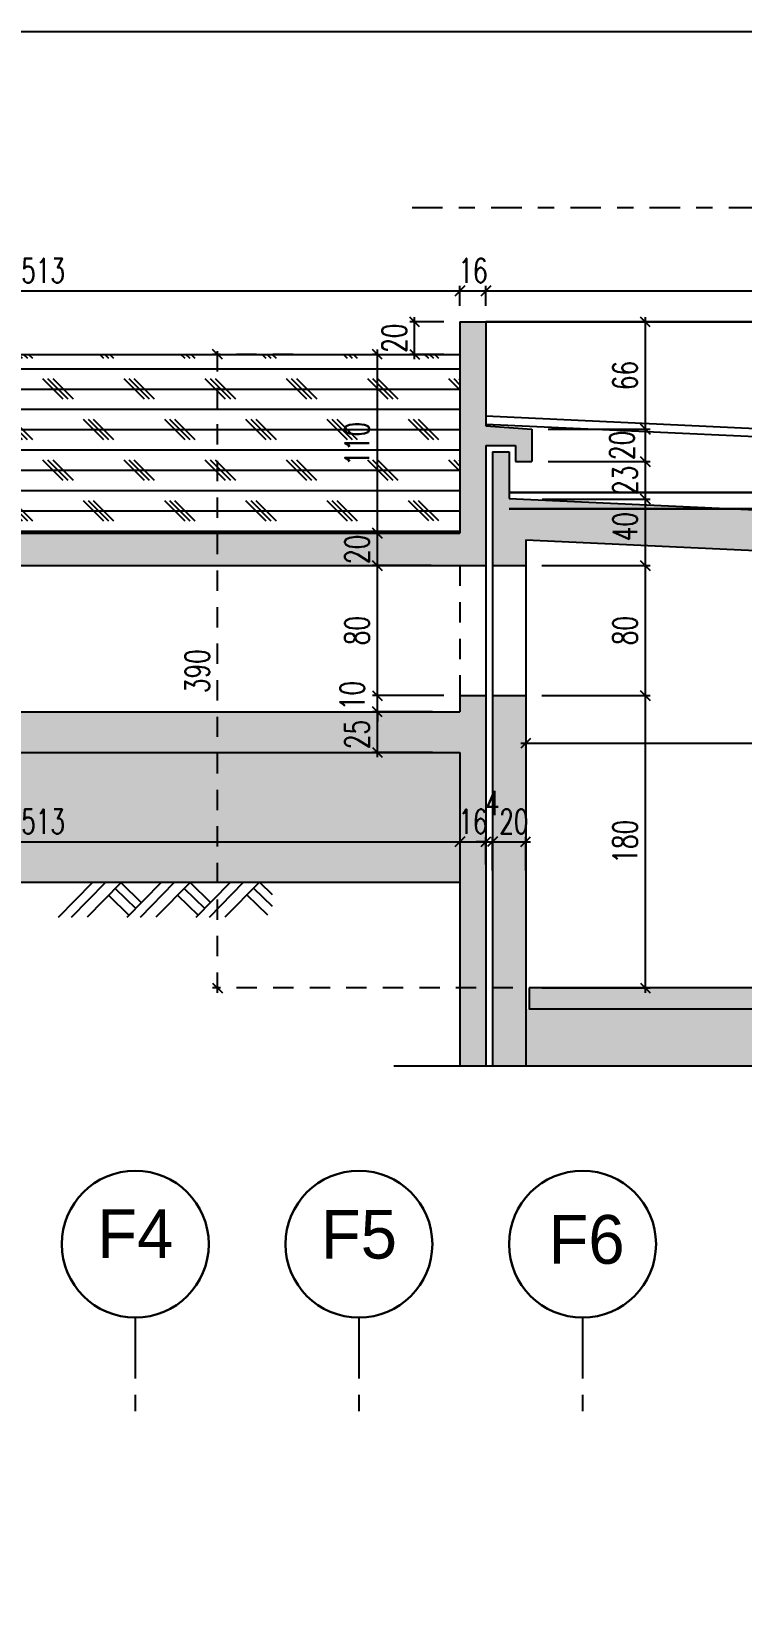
# Model space of a CAD drawing. Extents: x 308 to 787, y -199 to -146.
# Drawn here: x 416.44 to 420.81, y -164.65 to -154.96 of the extents above; entities that cross this region are included whole.
import ezdxf

# ---------------------------------------------------------------- set-up
doc = ezdxf.new("R2010")
doc.units = 0
doc.header["$LTSCALE"] = 0.5
doc.header["$MEASUREMENT"] = 0
doc.linetypes.add('AXES2', pattern=[1.125, 0.75, -0.125, 0.125, -0.125])
doc.linetypes.add('DISCONTINU2', pattern=[0.375, 0.25, -0.125])
doc.layers.get('DEFPOINTS').update_dxf_attribs({"linetype": 'CONTINUOUS'})
for name, color, linetype in [('A05-AXES', 13, 'AXES2'), ('A19-COTATIONS', 146, 'CONTINUOUS'), ('AXES', 6, 'AXES2'), ('CADRE-CART', 7, 'CONTINUOUS'), ('COTATION', 7, 'CONTINUOUS'), ('HABILLAGE', 7, 'CONTINUOUS'), ('MURS', 3, 'CONTINUOUS'), ('POCHAGE', 254, 'CONTINUOUS'), ('RDC', 7, 'DISCONTINU2')]:
    doc.layers.add(name, color=color, linetype=linetype)
doc.layers.add('STR - MACONNERIE', color=4, linetype='CONTINUOUS', lineweight=30)
doc.styles.add('CGotH', font='GOTHIC.TTF')
doc.styles.add('ROMANS8', font='romans.shx', dxfattribs={"width": 0.7})
doc.dimstyles.new('COT50 cm', dxfattribs={"dimtxt": 0.15, "dimasz": 0.06, "dimexe": 0.03, "dimexo": 0.1, "dimgap": 0.05, "dimtad": 1, "dimdec": 0, "dimlfac": 100, "dimzin": 0, "dimdsep": 46, "dimtxsty": 'ROMANS8', "dimblk1": 'OBLIQUE', "dimblk2": 'OBLIQUE', "dimsah": 1, "dimcen": 0.03, "dimdle": 0.03, "dimclrt": 1, "dimadec": 0, "dimazin": 0, "dimtfac": 1, "dimtdec": 0, "dimtmove": 0, "dimatfit": 3, "dimfxl": 0, "dimtolj": 1, "dimtzin": 0, "dimlwd": -1, "dimlwe": -1, "dimarcsym": 0})
pattern_1 = [(37.5, (62.82319, -30.91619), (-0.003149668, 0.096341188), [0, -0.076, 0, -0.085, 0, -0.08125]), (7.5, (62.82319, -30.91619), (0.088488835, 0.141107303), [0, -0.041, 0, -0.0685, 0, -0.02625]), (327.5, (62.76169, -30.91619), (0.155707093, 0.000282953), [0, -0.025, 0, -0.09, 0, -0.1175]), (317.5, (62.76169, -30.91619), (0.15030633, 0.04388378), [0, -0.0125, 0, -0.059, 0, -0.0675])]

# ---------------------------------------------------------------- blocks, each defined once
blk = doc.blocks.new('_Oblique')
at = {"layer": 'COTATION', "color": 0, "lineweight": -2}
blk.add_line((-0.5, -0.5), (0.5, 0.5), dxfattribs=at)
blk = doc.blocks.new('*D1369')
at = {"layer": 'COTATION', "color": 0, "transparency": 16777216}
for p, q in [((419.5836, -159.0532), (420.2498, -159.0532)), ((420.2198, -160.8832), (420.2198, -159.0232)), ((419.5836, -160.8532), (420.2498, -160.8532))]:
    blk.add_line(p, q, dxfattribs=at)
at = {"layer": 'DEFPOINTS', "color": 0, "transparency": 16777216}
for p in [(419.4836, -159.0532), (420.2198, -159.0532), (419.4836, -160.8532)]:
    blk.add_point(p, dxfattribs=at)
at = {"layer": 'COTATION', "color": 0, "transparency": 16777216, "xscale": 0.06, "yscale": 0.06, "zscale": 0.06}
for p, rotation in [((420.2198, -159.0532), 90), ((420.2198, -160.8532), 270)]:
    blk.add_blockref('_Oblique', p, dxfattribs=dict(at, rotation=rotation))
at = {"layer": 'COTATION', "color": 1, "transparency": 16777216, "insert": (420.0948, -159.9532), "char_height": 0.15, "attachment_point": 5, "rotation": 90, "style": 'ROMANS8'}
blk.add_mtext('\\A1;180', dxfattribs=at)
blk = doc.blocks.new('*D1370')
at = {"layer": 'COTATION', "color": 0, "transparency": 16777216}
for p, q in [((420.2198, -159.0832), (420.2198, -158.2232)), ((419.5836, -158.2532), (420.2498, -158.2532)), ((419.5836, -159.0532), (420.2498, -159.0532))]:
    blk.add_line(p, q, dxfattribs=at)
at = {"layer": 'DEFPOINTS', "color": 0, "transparency": 16777216}
for p in [(419.4836, -158.2532), (420.2198, -158.2532), (419.4836, -159.0532)]:
    blk.add_point(p, dxfattribs=at)
at = {"layer": 'COTATION', "color": 0, "transparency": 16777216, "xscale": 0.06, "yscale": 0.06, "zscale": 0.06}
for p, rotation in [((420.2198, -158.2532), 90), ((420.2198, -159.0532), 270)]:
    blk.add_blockref('_Oblique', p, dxfattribs=dict(at, rotation=rotation))
at = {"layer": 'COTATION', "color": 1, "transparency": 16777216, "insert": (420.0948, -158.6532), "char_height": 0.15, "attachment_point": 5, "rotation": 90, "style": 'ROMANS8'}
blk.add_mtext('\\A1;80', dxfattribs=at)
blk = doc.blocks.new('*D1371')
at = {"layer": 'COTATION', "color": 0, "transparency": 16777216}
for p, q in [((419.5848, -157.8438), (420.2498, -157.8438)), ((420.2198, -158.2832), (420.2198, -157.8138)), ((419.5836, -158.2532), (420.2498, -158.2532))]:
    blk.add_line(p, q, dxfattribs=at)
at = {"layer": 'DEFPOINTS', "color": 0, "transparency": 16777216}
for p in [(419.4848, -157.8438), (420.2198, -157.8438), (419.4836, -158.2532)]:
    blk.add_point(p, dxfattribs=at)
at = {"layer": 'COTATION', "color": 0, "transparency": 16777216, "xscale": 0.06, "yscale": 0.06, "zscale": 0.06}
for p, rotation in [((420.2198, -157.8438), 90), ((420.2198, -158.2532), 270)]:
    blk.add_blockref('_Oblique', p, dxfattribs=dict(at, rotation=rotation))
at = {"layer": 'COTATION', "color": 1, "transparency": 16777216, "insert": (420.0948, -158.0137), "char_height": 0.15, "attachment_point": 5, "rotation": 90, "style": 'ROMANS8'}
blk.add_mtext('\\A1;40', dxfattribs=at)
blk = doc.blocks.new('*D1372')
at = {"layer": 'COTATION', "color": 0, "transparency": 16777216}
for p, q in [((419.6212, -157.4132), (420.2498, -157.4132)), ((420.2198, -157.6432), (420.2198, -157.3832)), ((419.6212, -157.6132), (420.2498, -157.6132))]:
    blk.add_line(p, q, dxfattribs=at)
at = {"layer": 'DEFPOINTS', "color": 0, "transparency": 16777216}
for p in [(419.5212, -157.4132), (420.2198, -157.4132), (419.5212, -157.6132)]:
    blk.add_point(p, dxfattribs=at)
at = {"layer": 'COTATION', "color": 0, "transparency": 16777216, "xscale": 0.06, "yscale": 0.06, "zscale": 0.06}
for p, rotation in [((420.2198, -157.4132), 90), ((420.2198, -157.6132), 270)]:
    blk.add_blockref('_Oblique', p, dxfattribs=dict(at, rotation=rotation))
at = {"layer": 'COTATION', "color": 1, "transparency": 16777216, "insert": (420.0759, -157.5132), "char_height": 0.15, "attachment_point": 5, "rotation": 90, "style": 'ROMANS8'}
blk.add_mtext('\\A1;20', dxfattribs=at)
blk = doc.blocks.new('*D1373')
at = {"layer": 'COTATION', "color": 0, "transparency": 16777216}
for p, q in [((419.3387, -156.7532), (420.2498, -156.7532)), ((420.2198, -157.4432), (420.2198, -156.7232)), ((419.6212, -157.4132), (420.2498, -157.4132))]:
    blk.add_line(p, q, dxfattribs=at)
at = {"layer": 'DEFPOINTS', "color": 0, "transparency": 16777216}
for p in [(419.2387, -156.7532), (420.2198, -156.7532), (419.5212, -157.4132)]:
    blk.add_point(p, dxfattribs=at)
at = {"layer": 'COTATION', "color": 0, "transparency": 16777216, "xscale": 0.06, "yscale": 0.06, "zscale": 0.06}
for p, rotation in [((420.2198, -156.7532), 90), ((420.2198, -157.4132), 270)]:
    blk.add_blockref('_Oblique', p, dxfattribs=dict(at, rotation=rotation))
at = {"layer": 'COTATION', "color": 1, "transparency": 16777216, "insert": (420.0948, -157.0832), "char_height": 0.15, "attachment_point": 5, "rotation": 90, "style": 'ROMANS8'}
blk.add_mtext('\\A1;66', dxfattribs=at)
blk = doc.blocks.new('*D1374')
at = {"layer": 'COTATION', "color": 0, "transparency": 16777216}
for p, q in [((418.9787, -156.7532), (418.7694, -156.7532)), ((418.7994, -156.9832), (418.7994, -156.7232)), ((418.9787, -156.9532), (418.7694, -156.9532))]:
    blk.add_line(p, q, dxfattribs=at)
at = {"layer": 'DEFPOINTS', "color": 0, "transparency": 16777216}
for p in [(418.7994, -156.7532), (419.0787, -156.7532), (419.0787, -156.9532)]:
    blk.add_point(p, dxfattribs=at)
at = {"layer": 'COTATION', "color": 0, "transparency": 16777216, "xscale": 0.06, "yscale": 0.06, "zscale": 0.06}
for p, rotation in [((418.7994, -156.7532), 90), ((418.7994, -156.9532), 270)]:
    blk.add_blockref('_Oblique', p, dxfattribs=dict(at, rotation=rotation))
at = {"layer": 'COTATION', "color": 1, "transparency": 16777216, "insert": (418.6744, -156.8532), "char_height": 0.15, "attachment_point": 5, "rotation": 90, "style": 'ROMANS8'}
blk.add_mtext('\\A1;20', dxfattribs=at)
blk = doc.blocks.new('*D1375')
at = {"layer": 'COTATION', "color": 0, "transparency": 16777216}
for p, q in [((413.9454, -159.6032), (413.9454, -159.9834)), ((419.0787, -159.8206), (419.0787, -159.9834)), ((413.9154, -159.9534), (419.1087, -159.9534))]:
    blk.add_line(p, q, dxfattribs=at)
at = {"layer": 'DEFPOINTS', "color": 0, "transparency": 16777216}
for p in [(413.9454, -159.5032), (419.0787, -159.7206), (419.0787, -159.9534)]:
    blk.add_point(p, dxfattribs=at)
at = {"layer": 'COTATION', "color": 0, "transparency": 16777216, "xscale": 0.06, "yscale": 0.06, "zscale": 0.06, "rotation": 180}
blk.add_blockref('_Oblique', (413.9454, -159.9534), dxfattribs=at)
at = {"layer": 'COTATION', "color": 0, "transparency": 16777216, "xscale": 0.06, "yscale": 0.06, "zscale": 0.06}
blk.add_blockref('_Oblique', (419.0787, -159.9534), dxfattribs=at)
at = {"layer": 'COTATION', "color": 1, "transparency": 16777216, "insert": (416.512, -159.8284), "char_height": 0.15, "attachment_point": 5, "style": 'ROMANS8'}
blk.add_mtext('\\A1;513', dxfattribs=at)
blk = doc.blocks.new('*D1381')
at = {"layer": 'COTATION', "color": 0, "transparency": 16777216}
for p, q in [((419.0787, -159.8206), (419.0787, -159.9834)), ((419.0487, -159.9534), (419.2687, -159.9534)), ((419.2387, -160.0922), (419.2387, -159.9234))]:
    blk.add_line(p, q, dxfattribs=at)
at = {"layer": 'DEFPOINTS', "color": 0, "transparency": 16777216}
for p in [(419.0787, -159.7206), (419.2387, -159.9534), (419.2387, -160.1922)]:
    blk.add_point(p, dxfattribs=at)
at = {"layer": 'COTATION', "color": 0, "transparency": 16777216, "xscale": 0.06, "yscale": 0.06, "zscale": 0.06, "rotation": 180}
blk.add_blockref('_Oblique', (419.0787, -159.9534), dxfattribs=at)
at = {"layer": 'COTATION', "color": 0, "transparency": 16777216, "xscale": 0.06, "yscale": 0.06, "zscale": 0.06}
blk.add_blockref('_Oblique', (419.2387, -159.9534), dxfattribs=at)
at = {"layer": 'COTATION', "color": 1, "transparency": 16777216, "insert": (419.1587, -159.8284), "char_height": 0.15, "attachment_point": 5, "style": 'ROMANS8'}
blk.add_mtext('\\A1;16', dxfattribs=at)
blk = doc.blocks.new('*D1382')
at = {"layer": 'COTATION', "color": 0, "transparency": 16777216}
for p, q in [((419.2387, -159.9534), (419.1787, -159.9534)), ((419.2387, -160.0922), (419.2387, -159.9234)), ((419.2387, -159.9534), (419.2787, -159.9534)), ((419.2787, -160.1296), (419.2787, -159.9234)), ((419.2787, -159.9534), (419.3387, -159.9534))]:
    blk.add_line(p, q, dxfattribs=at)
at = {"layer": 'DEFPOINTS', "color": 0, "transparency": 16777216}
for p in [(419.2787, -159.9534), (419.2387, -160.1922), (419.2787, -160.2296)]:
    blk.add_point(p, dxfattribs=at)
at = {"layer": 'COTATION', "color": 0, "transparency": 16777216, "xscale": 0.06, "yscale": 0.06, "zscale": 0.06}
blk.add_blockref('_Oblique', (419.2387, -159.9534), dxfattribs=at)
at = {"layer": 'COTATION', "color": 0, "transparency": 16777216, "xscale": 0.06, "yscale": 0.06, "zscale": 0.06, "rotation": 180}
blk.add_blockref('_Oblique', (419.2787, -159.9534), dxfattribs=at)
at = {"layer": 'COTATION', "color": 1, "transparency": 16777216, "insert": (419.2787, -159.7137), "char_height": 0.15, "attachment_point": 5, "style": 'ROMANS8'}
blk.add_mtext('\\A1;4', dxfattribs=at)
blk = doc.blocks.new('*D1383')
at = {"layer": 'COTATION', "color": 0, "transparency": 16777216}
for p, q in [((419.2487, -159.9534), (419.5136, -159.9534)), ((419.2787, -160.1296), (419.2787, -159.9234)), ((419.4836, -160.1296), (419.4836, -159.9234))]:
    blk.add_line(p, q, dxfattribs=at)
at = {"layer": 'DEFPOINTS', "color": 0, "transparency": 16777216}
for p in [(419.4836, -159.9534), (419.2787, -160.2296), (419.4836, -160.2296)]:
    blk.add_point(p, dxfattribs=at)
at = {"layer": 'COTATION', "color": 0, "transparency": 16777216, "xscale": 0.06, "yscale": 0.06, "zscale": 0.06, "rotation": 180}
blk.add_blockref('_Oblique', (419.2787, -159.9534), dxfattribs=at)
at = {"layer": 'COTATION', "color": 0, "transparency": 16777216, "xscale": 0.06, "yscale": 0.06, "zscale": 0.06}
blk.add_blockref('_Oblique', (419.4836, -159.9534), dxfattribs=at)
at = {"layer": 'COTATION', "color": 1, "transparency": 16777216, "insert": (419.4106, -159.8284), "char_height": 0.15, "attachment_point": 5, "style": 'ROMANS8'}
blk.add_mtext('\\A1;20', dxfattribs=at)
blk = doc.blocks.new('*D1384')
at = {"layer": 'COTATION', "color": 0, "transparency": 16777216}
for p, q in [((418.9095, -159.1532), (418.5403, -159.1532)), ((418.5703, -159.4332), (418.5703, -159.1232)), ((418.9095, -159.4032), (418.5403, -159.4032))]:
    blk.add_line(p, q, dxfattribs=at)
at = {"layer": 'DEFPOINTS', "color": 0, "transparency": 16777216}
for p in [(418.5703, -159.1532), (419.0095, -159.1532), (419.0095, -159.4032)]:
    blk.add_point(p, dxfattribs=at)
at = {"layer": 'COTATION', "color": 0, "transparency": 16777216, "xscale": 0.06, "yscale": 0.06, "zscale": 0.06}
for p, rotation in [((418.5703, -159.1532), 90), ((418.5703, -159.4032), 270)]:
    blk.add_blockref('_Oblique', p, dxfattribs=dict(at, rotation=rotation))
at = {"layer": 'COTATION', "color": 1, "transparency": 16777216, "insert": (418.4453, -159.2932), "char_height": 0.15, "attachment_point": 5, "rotation": 90, "style": 'ROMANS8'}
blk.add_mtext('\\A1;25', dxfattribs=at)
blk = doc.blocks.new('*D1377')
at = {"layer": 'COTATION', "color": 0, "transparency": 16777216}
for p, q in [((418.5703, -159.0532), (418.5703, -158.9932)), ((418.9787, -159.0532), (418.5403, -159.0532)), ((418.5703, -159.1532), (418.5703, -159.0532)), ((418.9095, -159.1532), (418.5403, -159.1532)), ((418.5703, -159.1532), (418.5703, -159.2132))]:
    blk.add_line(p, q, dxfattribs=at)
at = {"layer": 'DEFPOINTS', "color": 0, "transparency": 16777216}
for p in [(418.5703, -159.0532), (419.0787, -159.0532), (419.0095, -159.1532)]:
    blk.add_point(p, dxfattribs=at)
at = {"layer": 'COTATION', "color": 0, "transparency": 16777216, "xscale": 0.06, "yscale": 0.06, "zscale": 0.06}
for p, rotation in [((418.5703, -159.0532), 270), ((418.5703, -159.1532), 90)]:
    blk.add_blockref('_Oblique', p, dxfattribs=dict(at, rotation=rotation))
at = {"layer": 'COTATION', "color": 1, "transparency": 16777216, "insert": (418.4153, -159.0532), "char_height": 0.15, "attachment_point": 5, "rotation": 90, "style": 'ROMANS8'}
blk.add_mtext('\\A1;10', dxfattribs=at)
blk = doc.blocks.new('*D1378')
at = {"layer": 'COTATION', "color": 0, "transparency": 16777216}
for p, q in [((418.5703, -159.0832), (418.5703, -158.2232)), ((418.9013, -158.2532), (418.5403, -158.2532)), ((418.9787, -159.0532), (418.5403, -159.0532))]:
    blk.add_line(p, q, dxfattribs=at)
at = {"layer": 'DEFPOINTS', "color": 0, "transparency": 16777216}
for p in [(418.5703, -158.2532), (419.0013, -158.2532), (419.0787, -159.0532)]:
    blk.add_point(p, dxfattribs=at)
at = {"layer": 'COTATION', "color": 0, "transparency": 16777216, "xscale": 0.06, "yscale": 0.06, "zscale": 0.06}
for p, rotation in [((418.5703, -158.2532), 90), ((418.5703, -159.0532), 270)]:
    blk.add_blockref('_Oblique', p, dxfattribs=dict(at, rotation=rotation))
at = {"layer": 'COTATION', "color": 1, "transparency": 16777216, "insert": (418.4453, -158.6532), "char_height": 0.15, "attachment_point": 5, "rotation": 90, "style": 'ROMANS8'}
blk.add_mtext('\\A1;80', dxfattribs=at)
blk = doc.blocks.new('*D1379')
at = {"layer": 'COTATION', "color": 0, "transparency": 16777216}
for p, q in [((418.5703, -158.2832), (418.5703, -158.0232)), ((418.8374, -158.0532), (418.5403, -158.0532)), ((418.9013, -158.2532), (418.5403, -158.2532))]:
    blk.add_line(p, q, dxfattribs=at)
at = {"layer": 'DEFPOINTS', "color": 0, "transparency": 16777216}
for p in [(418.5703, -158.0532), (418.9374, -158.0532), (419.0013, -158.2532)]:
    blk.add_point(p, dxfattribs=at)
at = {"layer": 'COTATION', "color": 0, "transparency": 16777216, "xscale": 0.06, "yscale": 0.06, "zscale": 0.06}
for p, rotation in [((418.5703, -158.0532), 90), ((418.5703, -158.2532), 270)]:
    blk.add_blockref('_Oblique', p, dxfattribs=dict(at, rotation=rotation))
at = {"layer": 'COTATION', "color": 1, "transparency": 16777216, "insert": (418.4453, -158.1532), "char_height": 0.15, "attachment_point": 5, "rotation": 90, "style": 'ROMANS8'}
blk.add_mtext('\\A1;20', dxfattribs=at)
blk = doc.blocks.new('*D1385')
at = {"layer": 'COTATION', "color": 0, "transparency": 16777216}
for p, q in [((418.5703, -156.9532), (418.5403, -156.9532)), ((418.5703, -158.0832), (418.5703, -156.9232)), ((418.8374, -158.0532), (418.5403, -158.0532))]:
    blk.add_line(p, q, dxfattribs=at)
at = {"layer": 'DEFPOINTS', "color": 0, "transparency": 16777216}
for p in [(418.5703, -156.9532), (418.5751, -156.9532), (418.9374, -158.0532)]:
    blk.add_point(p, dxfattribs=at)
at = {"layer": 'COTATION', "color": 0, "transparency": 16777216, "xscale": 0.06, "yscale": 0.06, "zscale": 0.06}
for p, rotation in [((418.5703, -156.9532), 90), ((418.5703, -158.0532), 270)]:
    blk.add_blockref('_Oblique', p, dxfattribs=dict(at, rotation=rotation))
at = {"layer": 'COTATION', "color": 1, "transparency": 16777216, "insert": (418.4453, -157.5032), "char_height": 0.15, "attachment_point": 5, "rotation": 90, "style": 'ROMANS8'}
blk.add_mtext('\\A1;110', dxfattribs=at)
blk = doc.blocks.new('*D1366')
at = {"layer": 'DEFPOINTS', "color": 0, "transparency": 16777216}
for p in [(417.5859, -156.9532), (418.1518, -156.9532), (419.5036, -160.8532)]:
    blk.add_point(p, dxfattribs=at)
at = {"layer": 'RDC', "color": 0, "transparency": 16777216}
for p, q in [((418.0518, -156.9532), (417.5559, -156.9532)), ((417.5859, -160.8832), (417.5859, -156.9232)), ((419.4036, -160.8532), (417.5559, -160.8532))]:
    blk.add_line(p, q, dxfattribs=at)
at = {"layer": 'RDC', "color": 0, "transparency": 16777216, "xscale": 0.06, "yscale": 0.06, "zscale": 0.06}
for p, rotation in [((417.5859, -156.9532), 90), ((417.5859, -160.8532), 270)]:
    blk.add_blockref('_Oblique', p, dxfattribs=dict(at, rotation=rotation))
at = {"layer": 'RDC', "color": 1, "transparency": 16777216, "insert": (417.4609, -158.9032), "char_height": 0.15, "attachment_point": 5, "rotation": 90, "style": 'ROMANS8'}
blk.add_mtext('\\A1;390', dxfattribs=at)
blk = doc.blocks.new('*D1368')
at = {"layer": 'COTATION', "color": 0, "transparency": 16777216}
for p, q in [((419.9246, -157.6132), (420.2498, -157.6132)), ((420.2198, -157.8738), (420.2198, -157.5832)), ((419.5848, -157.8438), (420.2498, -157.8438))]:
    blk.add_line(p, q, dxfattribs=at)
at = {"layer": 'DEFPOINTS', "color": 0, "transparency": 16777216}
for p in [(419.8246, -157.6132), (420.2198, -157.6132), (419.4848, -157.8438)]:
    blk.add_point(p, dxfattribs=at)
at = {"layer": 'COTATION', "color": 0, "transparency": 16777216, "xscale": 0.06, "yscale": 0.06, "zscale": 0.06}
for p, rotation in [((420.2198, -157.6132), 90), ((420.2198, -157.8438), 270)]:
    blk.add_blockref('_Oblique', p, dxfattribs=dict(at, rotation=rotation))
at = {"layer": 'COTATION', "color": 1, "transparency": 16777216, "insert": (420.0948, -157.7285), "char_height": 0.15, "attachment_point": 5, "rotation": 90, "style": 'ROMANS8'}
blk.add_mtext('\\A1;23', dxfattribs=at)
blk = doc.blocks.new('*D1447')
at = {"layer": 'COTATION', "color": 0, "transparency": 16777216}
for p, q in [((424.0331, -159.0691), (424.0331, -159.3777)), ((419.4836, -159.1543), (419.4836, -159.3777)), ((424.0631, -159.3477), (419.4536, -159.3477))]:
    blk.add_line(p, q, dxfattribs=at)
at = {"layer": 'DEFPOINTS', "color": 0, "transparency": 16777216}
for p in [(424.0331, -158.9691), (419.4836, -159.0543), (419.4836, -159.3477)]:
    blk.add_point(p, dxfattribs=at)
at = {"layer": 'COTATION', "color": 0, "transparency": 16777216, "xscale": 0.06, "yscale": 0.06, "zscale": 0.06, "rotation": 180}
blk.add_blockref('_Oblique', (419.4836, -159.3477), dxfattribs=at)
at = {"layer": 'COTATION', "color": 0, "transparency": 16777216, "xscale": 0.06, "yscale": 0.06, "zscale": 0.06}
blk.add_blockref('_Oblique', (424.0331, -159.3477), dxfattribs=at)
at = {"layer": 'COTATION', "color": 1, "transparency": 16777216, "insert": (421.7584, -159.2227), "char_height": 0.15, "attachment_point": 5, "style": 'ROMANS8'}
blk.add_mtext('\\A1;455', dxfattribs=at)
blk = doc.blocks.new('*D1449')
at = {"layer": 'COTATION', "color": 0, "transparency": 16777216}
for p, q in [((413.9154, -156.5615), (419.1087, -156.5615)), ((413.9454, -156.5615), (413.9454, -156.5315)), ((419.0787, -156.6532), (419.0787, -156.5315))]:
    blk.add_line(p, q, dxfattribs=at)
at = {"layer": 'DEFPOINTS', "color": 0, "transparency": 16777216}
for p in [(419.0787, -156.5615), (413.9454, -156.6499), (419.0787, -156.7532)]:
    blk.add_point(p, dxfattribs=at)
at = {"layer": 'COTATION', "color": 0, "transparency": 16777216, "xscale": 0.06, "yscale": 0.06, "zscale": 0.06, "rotation": 180}
blk.add_blockref('_Oblique', (413.9454, -156.5615), dxfattribs=at)
at = {"layer": 'COTATION', "color": 0, "transparency": 16777216, "xscale": 0.06, "yscale": 0.06, "zscale": 0.06}
blk.add_blockref('_Oblique', (419.0787, -156.5615), dxfattribs=at)
at = {"layer": 'COTATION', "color": 1, "transparency": 16777216, "insert": (416.512, -156.4365), "char_height": 0.15, "attachment_point": 5, "style": 'ROMANS8'}
blk.add_mtext('\\A1;513', dxfattribs=at)
blk = doc.blocks.new('*D1450')
at = {"layer": 'COTATION', "color": 0, "transparency": 16777216}
for p, q in [((419.0487, -156.5615), (419.2687, -156.5615)), ((419.0787, -156.6532), (419.0787, -156.5315)), ((419.2387, -156.6532), (419.2387, -156.5315))]:
    blk.add_line(p, q, dxfattribs=at)
at = {"layer": 'DEFPOINTS', "color": 0, "transparency": 16777216}
for p in [(419.2387, -156.5615), (419.0787, -156.7532), (419.2387, -156.7532)]:
    blk.add_point(p, dxfattribs=at)
at = {"layer": 'COTATION', "color": 0, "transparency": 16777216, "xscale": 0.06, "yscale": 0.06, "zscale": 0.06, "rotation": 180}
blk.add_blockref('_Oblique', (419.0787, -156.5615), dxfattribs=at)
at = {"layer": 'COTATION', "color": 0, "transparency": 16777216, "xscale": 0.06, "yscale": 0.06, "zscale": 0.06}
blk.add_blockref('_Oblique', (419.2387, -156.5615), dxfattribs=at)
at = {"layer": 'COTATION', "color": 1, "transparency": 16777216, "insert": (419.1587, -156.4365), "char_height": 0.15, "attachment_point": 5, "style": 'ROMANS8'}
blk.add_mtext('\\A1;16', dxfattribs=at)
blk = doc.blocks.new('*D1451')
at = {"layer": 'COTATION', "color": 0, "transparency": 16777216}
for p, q in [((419.2087, -156.5615), (436.3532, -156.5615)), ((419.2387, -156.6532), (419.2387, -156.5315)), ((436.3232, -156.5734), (436.3232, -156.5315))]:
    blk.add_line(p, q, dxfattribs=at)
at = {"layer": 'DEFPOINTS', "color": 0, "transparency": 16777216}
for p in [(436.3232, -156.5615), (436.3232, -156.6734), (419.2387, -156.7532)]:
    blk.add_point(p, dxfattribs=at)
at = {"layer": 'COTATION', "color": 0, "transparency": 16777216, "xscale": 0.06, "yscale": 0.06, "zscale": 0.06, "rotation": 180}
blk.add_blockref('_Oblique', (419.2387, -156.5615), dxfattribs=at)
at = {"layer": 'COTATION', "color": 0, "transparency": 16777216, "xscale": 0.06, "yscale": 0.06, "zscale": 0.06}
blk.add_blockref('_Oblique', (436.3232, -156.5615), dxfattribs=at)
at = {"layer": 'COTATION', "color": 1, "transparency": 16777216, "insert": (427.7809, -156.4365), "char_height": 0.15, "attachment_point": 5, "style": 'ROMANS8'}
blk.add_mtext('\\A1;1708', dxfattribs=at)

msp = doc.modelspace()

# ---------------------------------------------------------------- hatches: boundary and pattern name
at = {"layer": 'COTATION'}
h = msp.add_hatch(dxfattribs=at)
h.set_pattern_fill('CORK', color=256)
h.set_pattern_definition([(0, (62.82319, -30.91619), (0, 0.125), []), (135, (62.8857, -30.9787), (-0.25, -0.25), [0.1767767, -0.1767767]), (135, (62.91694, -30.9787), (-0.25, -0.25), [0.1767767, -0.1767767]), (135, (62.9482, -30.9787), (-0.25, -0.25), [0.1767767, -0.1767767])])
h.paths.add_polyline_path([(413.9454, -156.9532), (413.9454, -158.0532), (419.0787, -158.0532), (419.0787, -156.9532)])
h.paths.add_polyline_path([(418.5578, -157.6682), (418.5578, -157.3382), (418.3328, -157.3382), (418.3328, -157.6682)], flags=24)
h.paths.add_polyline_path([(415.5998, -157.0158), (416.2911, -157.0158), (416.2911, -156.7358), (415.5998, -156.7358)], flags=9)
at = {"layer": 'HABILLAGE'}
h = msp.add_hatch(dxfattribs=at)
h.set_pattern_fill('AR-SAND', color=256, scale=0.05, style=0)
h.set_pattern_definition(pattern_1)
h.paths.add_polyline_path([(413.2854, -159.5032), (413.2854, -159.676), (413.2781, -159.6822), (413.2707, -159.6866), (413.2629, -159.6875), (413.2547, -159.6848), (413.2463, -159.6807), (413.2379, -159.6771), (413.2295, -159.676), (413.2214, -159.678), (413.2133, -159.6823), (413.2054, -159.6875), (413.2054, -159.5032), (411.6122, -159.5032), (411.8855, -160.2032), (419.0787, -160.2032), (419.0787, -159.4032), (413.9454, -159.4032), (413.9454, -159.4995)])
h = msp.add_hatch(dxfattribs=at)
h.set_pattern_fill('AR-SAND', color=256, scale=0.05, style=0)
h.set_pattern_definition(pattern_1)
h.paths.add_polyline_path([(419.4836, -161.3323), (436.3032, -161.3323), (436.3032, -160.9832), (419.4836, -160.9832)])
at = {"layer": 'POCHAGE'}
for points in [[(419.2387, -157.5132), (419.4212, -157.5132), (419.4212, -157.6132), (419.5212, -157.6132), (419.5212, -157.4132), (419.2387, -157.3932), (419.2387, -156.7532), (419.0787, -156.7532), (419.0787, -158.0532), (413.9454, -158.0532), (413.9454, -155.7982), (412.5454, -155.8132), (412.5454, -156.0132), (413.7454, -156.0132), (413.7454, -158.2532), (419.2387, -158.2532)], [(419.4836, -159.0532), (419.2787, -159.0532), (419.2787, -161.3323), (419.4836, -161.3323)], [(436.2832, -160.8532), (419.5036, -160.8532), (419.5036, -160.9832), (436.2832, -160.9832)]]:
    msp.add_hatch(color=256, dxfattribs=at).paths.add_polyline_path(points)
h = msp.add_hatch(color=256, dxfattribs=at)
h.paths.add_polyline_path([(436.5032, -156.0485), (436.3232, -156.0485), (436.3232, -158.2242), (430.2233, -158.2238), (430.2233, -158.4238), (436.3031, -158.4242), (436.3031, -161.3323), (436.5032, -161.3323)])
h.paths.add_polyline_path([(430.2233, -158.2238), (429.8233, -158.2238), (429.8233, -158.3238), (424.0331, -158.055), (424.0331, -158.3052), (429.8233, -158.574), (429.8233, -158.6238), (430.2233, -158.6238), (430.2233, -158.4238)])
h.paths.add_polyline_path([(424.0331, -158.055), (419.3812, -157.839), (419.3812, -157.5532), (419.2787, -157.5532), (419.2787, -158.2532), (419.4836, -158.2532), (419.4836, -158.094), (424.0331, -158.3052)])
h = msp.add_hatch(color=256, dxfattribs=at)
h.paths.add_polyline_path([(419.2387, -159.0532), (419.0787, -159.0532), (419.0787, -159.1532), (413.7454, -159.1532), (413.7454, -159.2532), (413.359, -159.2632), (413.359, -159.2824), (413.2854, -159.2824), (413.2854, -159.5032), (413.9454, -159.5032), (413.9454, -159.4032), (419.0787, -159.4032), (419.0787, -161.3323), (419.2387, -161.3323)])
h.paths.add_polyline_path([(413.2054, -159.2824), (413.1317, -159.2824), (413.1317, -159.2632), (412.7454, -159.2532), (412.7454, -157.0332), (412.5454, -157.0332), (412.5454, -159.5032), (413.2054, -159.5032)])

# ---------------------------------------------------------------- linework, layer by layer
at = {"layer": 'A19-COTATIONS', "color": 242, "lineweight": 30, "ltscale": 10, "true_color": 0xcd2027}
for centre in [(417.0797, -162.4305), (418.4565, -162.4305), (419.8334, -162.4305)]:
    msp.add_circle(centre, 0.4522, dxfattribs=at)
at = {"layer": 'AXES', "color": 6, "ltscale": 0.5}
msp.add_line((418.7836, -156.0485), (437.3075, -156.0485), dxfattribs=at)
at = {"layer": 'AXES', "color": 1}
for p, q in [((417.0797, -162.8827), (417.0797, -163.5363)), ((418.4565, -162.8827), (418.4565, -163.5363)), ((419.8334, -162.8827), (419.8334, -163.5363)), ((419.8334, -162.8827), (419.8334, -163.5363))]:
    msp.add_line(p, q, dxfattribs=at)
at = {"layer": 'CADRE-CART', "color": 1}
msp.add_lwpolyline([(307.8533, -154.9648), (437.1328, -154.9648), (437.1328, -198.9648), (307.8533, -198.9648)], close=True, dxfattribs=at)
at = {"layer": 'COTATION'}
for p, q in [((413.9454, -156.9532), (419.0787, -156.9532)), ((418.6712, -161.3323), (437.3603, -161.3323))]:
    msp.add_line(p, q, dxfattribs=at)
at = {"layer": 'HABILLAGE', "color": 1}
msp.add_line((419.0787, -160.2032), (411.8855, -160.2032), dxfattribs=at)
at = {"layer": 'HABILLAGE'}
for p, q in [((416.6068, -160.4177), (416.8165, -160.2032)), ((416.6874, -160.4168), (416.8963, -160.2032)), ((416.7856, -160.4157), (416.9933, -160.2032)), ((416.9559, -160.2409), (417.0827, -160.3648)), ((416.9915, -160.2041), (417.1185, -160.3282)), ((417.0303, -160.4177), (417.24, -160.2032)), ((417.111, -160.4168), (417.3198, -160.2032)), ((417.2091, -160.4157), (417.4168, -160.2032)), ((417.3812, -160.24), (417.508, -160.3639)), ((417.4168, -160.2032), (417.5437, -160.3273)), ((417.455, -160.4177), (417.6648, -160.2032)), ((417.5357, -160.4168), (417.7454, -160.2023)), ((417.6338, -160.4157), (417.8435, -160.2012)), ((417.8079, -160.238), (417.9219, -160.3494)), ((417.8435, -160.2012), (417.9219, -160.2778)), ((416.9148, -160.2829), (417.0416, -160.4069)), ((417.3401, -160.2821), (417.4668, -160.406)), ((417.7668, -160.28), (417.8936, -160.404))]:
    msp.add_line(p, q, dxfattribs=at)
at = {"layer": 'MURS'}
for p, q in [((419.0787, -156.7532), (419.2387, -156.7532)), ((419.0787, -156.7532), (419.0787, -158.0532)), ((419.2387, -156.7532), (419.2387, -157.3932)), ((419.2387, -157.3932), (419.5212, -157.4132)), ((419.5212, -157.4132), (419.5212, -157.6132)), ((419.2387, -157.5132), (419.2387, -158.2532)), ((419.2387, -157.5132), (419.4212, -157.5132)), ((419.2787, -157.5532), (419.2787, -158.2532)), ((419.2787, -157.5532), (419.3812, -157.5532)), ((419.3812, -157.5532), (419.3812, -157.839)), ((419.4212, -157.5132), (419.4212, -157.6132)), ((419.4212, -157.6132), (419.5212, -157.6132)), ((419.3812, -157.839), (429.8233, -158.3238)), ((413.9454, -158.0532), (419.0787, -158.0532)), ((419.4836, -158.094), (419.4836, -158.2532)), ((419.4836, -158.094), (429.8233, -158.574)), ((413.7454, -158.2532), (419.2387, -158.2532)), ((419.2787, -158.2532), (419.4836, -158.2532)), ((419.0787, -159.0532), (419.2387, -159.0532)), ((419.0787, -159.0532), (419.0787, -159.1532)), ((419.2387, -159.0532), (419.2387, -161.3323)), ((419.2787, -159.0532), (419.2787, -161.3323)), ((419.2787, -159.0532), (419.4836, -159.0532)), ((419.4836, -159.0532), (419.4836, -161.3323)), ((413.7454, -159.1532), (419.0787, -159.1532)), ((413.9454, -159.4032), (419.0787, -159.4032)), ((419.0787, -159.4032), (419.0787, -161.3323)), ((436.2832, -160.8532), (419.5036, -160.8532)), ((419.5036, -160.8532), (419.5036, -160.9832)), ((436.2832, -160.9832), (419.5036, -160.9832))]:
    msp.add_line(p, q, dxfattribs=at)
at = {"layer": 'MURS', "color": 0, "linetype": 'DISCONTINU2'}
msp.add_line((419.0787, -158.2532), (419.0787, -159.0532), dxfattribs=at)
at = {"layer": 'MURS', "color": 0}
for p, q in [((419.2387, -158.2532), (419.2387, -159.0532)), ((419.2787, -158.2532), (419.2787, -159.0532)), ((419.4836, -158.2532), (419.4836, -159.0532))]:
    msp.add_line(p, q, dxfattribs=at)
at = {"layer": 'RDC', "linetype": 'ByBlock'}
for p, q in [((419.2387, -157.3319), (429.8233, -157.8232)), ((419.2387, -157.3819), (429.8221, -157.8732))]:
    msp.add_line(p, q, dxfattribs=at)
at = {"layer": 'STR - MACONNERIE', "color": 8}
for p, q in [((419.2387, -156.7532), (430.3732, -156.7532)), ((419.3812, -157.8032), (436.3232, -157.8032)), ((419.3812, -157.9032), (436.3232, -157.9032))]:
    msp.add_line(p, q, dxfattribs=at)

# ---------------------------------------------------------------- texts
at = {"layer": 'A05-AXES', "color": 1, "char_height": 0.3, "width": 0.3408, "attachment_point": 2, "rotation": 0.00168, "line_spacing_factor": 1.032839, "style": 'CGotH'}
for s, insert in [('F4', (417.0798, -162.2153)), ('F5', (418.4567, -162.2194)), ('F6', (419.8582, -162.251))]:
    msp.add_mtext(s, dxfattribs=dict(at, insert=insert))

# ---------------------------------------------------------------- dimensions: what is measured, and where the dimension line sits
at = {"layer": 'COTATION'}
for base, p1, p2, picture, middle in [((419.0787, -156.5615), (413.9454, -156.6499), (419.0787, -156.7532), '*D1449', (416.512, -156.4365)), ((436.3232, -156.5615), (419.2387, -156.7532), (436.3232, -156.6734), '*D1451', (427.7809, -156.4365)), ((419.4836, -159.3477), (424.0331, -158.9691), (419.4836, -159.0543), '*D1447', (421.7584, -159.2227)), ((419.0787, -159.9534), (413.9454, -159.5032), (419.0787, -159.7206), '*D1375', (416.512, -159.8284))]:
    dim = msp.add_linear_dim(base=base, p1=p1, p2=p2, dimstyle='COT50 cm', override={"dimtmove": 1}, dxfattribs=at)
    dim.commit()
    dim.dimension.update_dxf_attribs({"geometry": picture, "text_midpoint": middle})
for base, p1, p2, picture, middle in [((419.2387, -156.5615), (419.0787, -156.7532), (419.2387, -156.7532), '*D1450', (419.1587, -156.5615)), ((419.2787, -159.9534), (419.2387, -160.1922), (419.2787, -160.2296), '*D1382', (419.2787, -159.8387)), ((419.2387, -159.9534), (419.0787, -159.7206), (419.2387, -160.1922), '*D1381', (419.1587, -159.9534)), ((419.4836, -159.9534), (419.2787, -160.2296), (419.4836, -160.2296), '*D1383', (419.4106, -159.9534))]:
    dim = msp.add_linear_dim(base=base, p1=p1, p2=p2, dimstyle='COT50 cm', override={"dimtmove": 1}, dxfattribs=at)
    dim.commit()
    dim.dimension.update_dxf_attribs({"geometry": picture, "text_midpoint": middle, "dimtype": 160})
for base, p1, p2, picture, middle in [((418.7994, -156.7532), (419.0787, -156.9532), (419.0787, -156.7532), '*D1374', (418.7994, -156.8532)), ((418.5703, -159.1532), (419.0095, -159.4032), (419.0095, -159.1532), '*D1384', (418.5703, -159.2932))]:
    dim = msp.add_linear_dim(base=base, p1=p1, p2=p2, angle=90, dimstyle='COT50 cm', dxfattribs=at)
    dim.commit()
    dim.dimension.update_dxf_attribs({"geometry": picture, "text_midpoint": middle, "dimtype": 160})
for base, p1, p2, picture, middle in [((420.2198, -156.7532), (419.5212, -157.4132), (419.2387, -156.7532), '*D1373', (420.0948, -157.0832)), ((418.5703, -156.9532), (418.9374, -158.0532), (418.5751, -156.9532), '*D1385', (418.4453, -157.5032)), ((418.5703, -158.2532), (419.0787, -159.0532), (419.0013, -158.2532), '*D1378', (418.4453, -158.6532)), ((420.2198, -158.2532), (419.4836, -159.0532), (419.4836, -158.2532), '*D1370', (420.0948, -158.6532)), ((420.2198, -159.0532), (419.4836, -160.8532), (419.4836, -159.0532), '*D1369', (420.0948, -159.9532))]:
    dim = msp.add_linear_dim(base=base, p1=p1, p2=p2, angle=90, dimstyle='COT50 cm', override={"dimtmove": 1}, dxfattribs=at)
    dim.commit()
    dim.dimension.update_dxf_attribs({"geometry": picture, "text_midpoint": middle})
for base, p1, p2, picture, middle in [((420.2198, -157.4132), (419.5212, -157.6132), (419.5212, -157.4132), '*D1372', (420.2009, -157.5132)), ((420.2198, -157.6132), (419.4848, -157.8438), (419.8246, -157.6132), '*D1368', (420.2198, -157.7285)), ((418.5703, -158.0532), (419.0013, -158.2532), (418.9374, -158.0532), '*D1379', (418.5703, -158.1532)), ((418.5703, -159.0532), (419.0095, -159.1532), (419.0787, -159.0532), '*D1377', (418.5403, -159.0532))]:
    dim = msp.add_linear_dim(base=base, p1=p1, p2=p2, angle=90, dimstyle='COT50 cm', override={"dimtmove": 1}, dxfattribs=at)
    dim.commit()
    dim.dimension.update_dxf_attribs({"geometry": picture, "text_midpoint": middle, "dimtype": 160})
dim = msp.add_linear_dim(base=(420.2198, -157.8438), p1=(419.4836, -158.2532), p2=(419.4848, -157.8438), angle=90, text='40', dimstyle='COT50 cm', override={"dimtmove": 1}, dxfattribs=at)
dim.commit()
dim.dimension.update_dxf_attribs({"geometry": '*D1371', "text_midpoint": (420.2198, -158.0137), "dimtype": 160})
at = {"layer": 'RDC'}
dim = msp.add_linear_dim(base=(417.5859, -156.9532), p1=(419.5036, -160.8532), p2=(418.1518, -156.9532), angle=90, dimstyle='COT50 cm', override={"dimfxl": 10, "dimfxlon": 1}, dxfattribs=at)
dim.commit()
dim.dimension.update_dxf_attribs({"geometry": '*D1366', "text_midpoint": (417.4609, -158.9032)})

doc.saveas('drawing.dxf')
